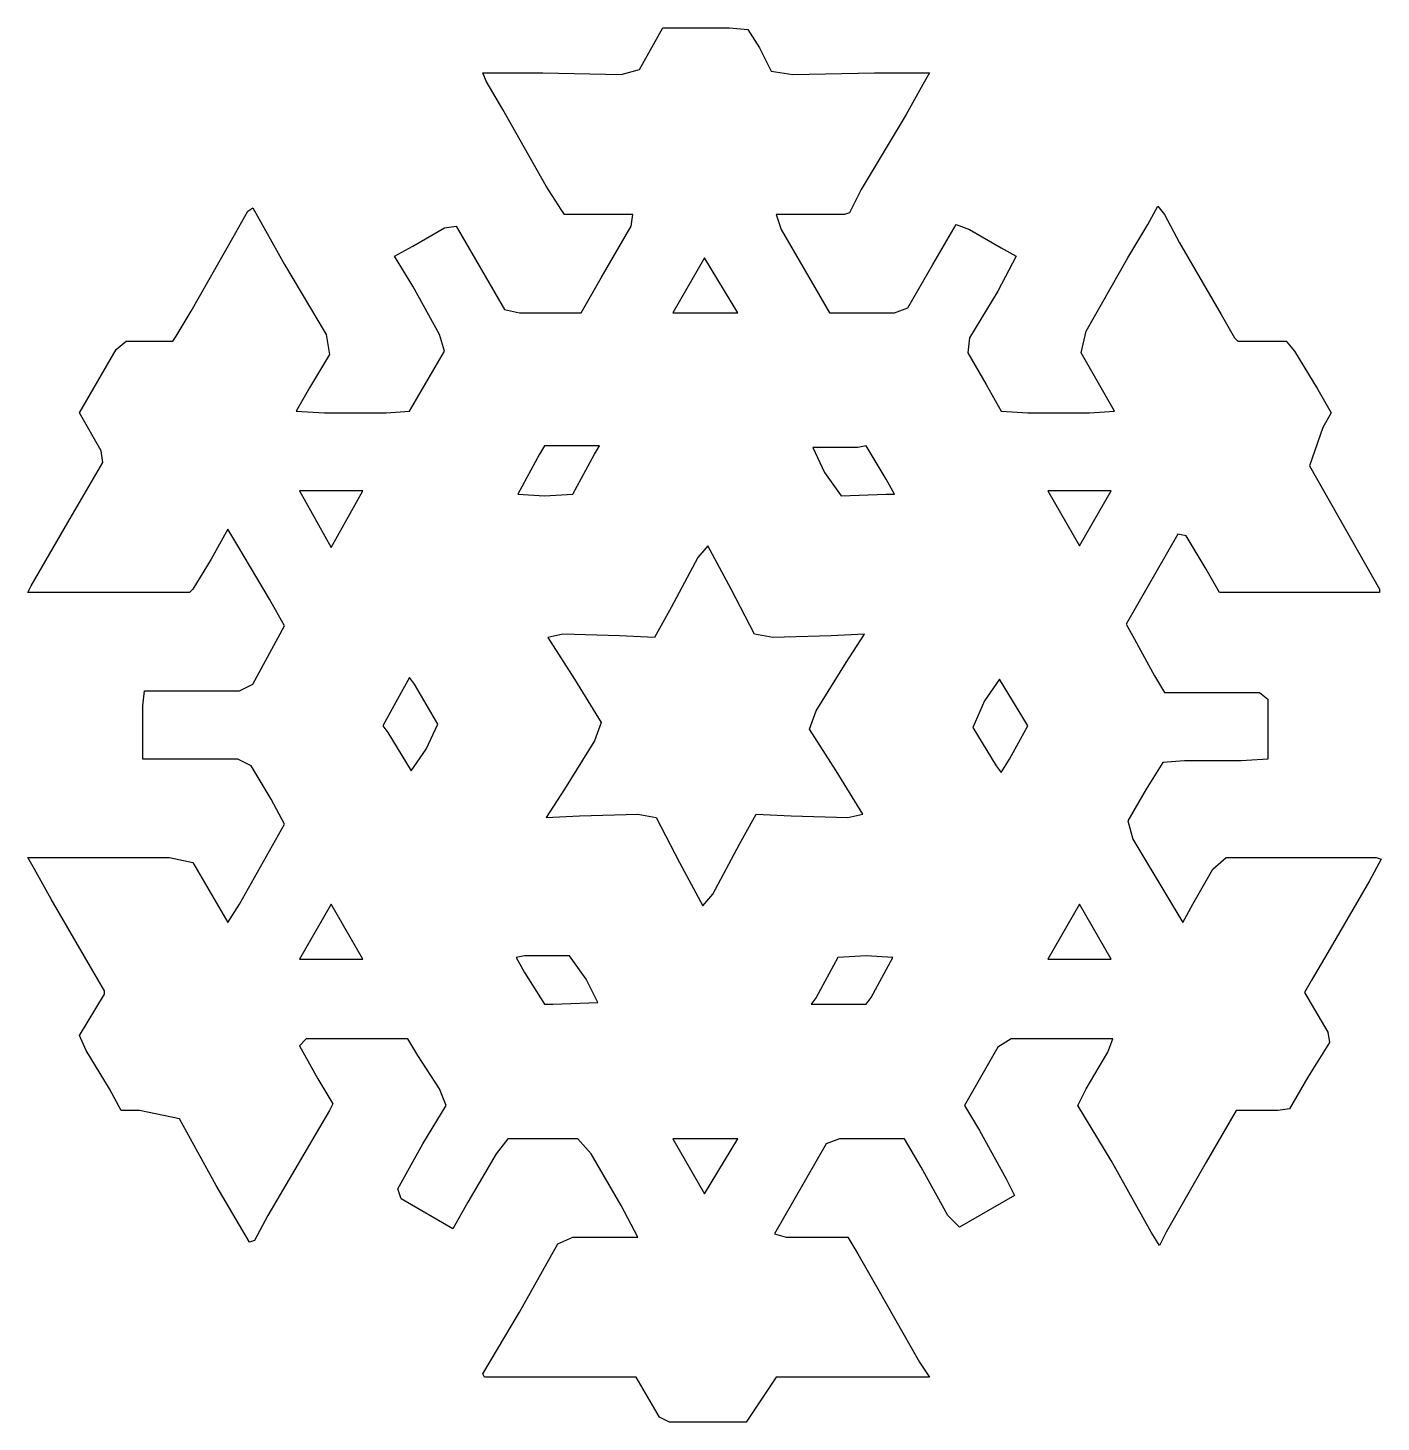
# Model space of a CAD drawing. Header units: centimetres. Extents: x -162 to 48, y -78 to 11.
# Drawn here: x -54.21 to -42.15, y -3.56 to 8.87 of the extents above; entities that cross this region are included whole.
import ezdxf

# ---------------------------------------------------------------- set-up
doc = ezdxf.new("R2010")
doc.units = ezdxf.units.CM
doc.header["$MEASUREMENT"] = 0
doc.layers.add('layer 1', color=7, linetype='Continuous')

msp = doc.modelspace()

# ---------------------------------------------------------------- linework, layer by layer
at = {"layer": 'layer 1', "color": 140}
for points, knots in [([(-42.86389, 1.47306), (-42.86389, 1.47306), (-43.53235, 1.47306), (-43.53235, 1.47306), (-43.53235, 1.47306), (-43.53235, 1.47306), (-43.65124, 1.36923), (-43.65124, 1.36923), (-43.65124, 1.36923), (-43.65124, 1.36923), (-43.82936, 1.05745), (-43.82936, 1.05745), (-43.82936, 1.05745), (-43.82936, 1.05745), (-43.91857, 0.89411), (-43.91857, 0.89411), (-43.91857, 0.89411), (-43.91857, 0.89411), (-44.09683, 1.19097), (-44.09683, 1.19097), (-44.09683, 1.19097), (-44.09683, 1.19097), (-44.36416, 1.63641), (-44.36416, 1.63641), (-44.36416, 1.63641), (-44.36416, 1.63641), (-44.40876, 1.79976), (-44.40876, 1.79976), (-44.40876, 1.79976), (-44.40876, 1.79976), (-44.24526, 2.08185), (-44.24526, 2.08185), (-44.24526, 2.08185), (-44.24526, 2.08185), (-44.09683, 2.31934), (-44.09683, 2.31934), (-44.09683, 2.31934), (-44.09683, 2.31934), (-43.90365, 2.33426), (-43.90365, 2.33426), (-43.90365, 2.33426), (-43.90365, 2.33426), (-43.39869, 2.33426), (-43.39869, 2.33426), (-43.39869, 2.33426), (-43.39869, 2.33426), (-43.16105, 2.34903), (-43.16105, 2.34903), (-43.16105, 2.34903), (-43.16105, 2.34903), (-43.16105, 2.88353), (-43.16105, 2.88353), (-43.16105, 2.88353), (-43.16105, 2.88353), (-43.23534, 2.9429), (-43.23534, 2.9429), (-43.23534, 2.9429), (-43.23534, 2.9429), (-43.71061, 2.9429), (-43.71061, 2.9429), (-43.71061, 2.9429), (-43.71061, 2.9429), (-44.08191, 2.9429), (-44.08191, 2.9429), (-44.08191, 2.9429), (-44.08191, 2.9429), (-44.17112, 3.09133), (-44.17112, 3.09133), (-44.17112, 3.09133), (-44.17112, 3.09133), (-44.34924, 3.41788), (-44.34924, 3.41788), (-44.34924, 3.41788), (-44.34924, 3.41788), (-44.42353, 3.55155), (-44.42353, 3.55155), (-44.42353, 3.55155), (-44.42353, 3.55155), (-43.96302, 4.35322), (-43.96302, 4.35322), (-43.96302, 4.35322), (-43.96302, 4.35322), (-43.88888, 4.33845), (-43.88888, 4.33845), (-43.88888, 4.33845), (-43.88888, 4.33845), (-43.71061, 4.04144), (-43.71061, 4.04144), (-43.71061, 4.04144), (-43.71061, 4.04144), (-43.59172, 3.83364), (-43.59172, 3.83364), (-43.59172, 3.83364), (-43.59172, 3.83364), (-43.48775, 3.83364), (-43.48775, 3.83364), (-43.48775, 3.83364), (-43.48775, 3.83364), (-43.17597, 3.83364), (-43.17597, 3.83364), (-43.17597, 3.83364), (-43.17597, 3.83364), (-42.40353, 3.83364), (-42.40353, 3.83364), (-42.40353, 3.83364), (-42.40353, 3.83364), (-42.16589, 3.83364), (-42.16589, 3.83364), (-42.16589, 3.83364), (-42.16589, 3.83364), (-42.16589, 3.86333), (-42.16589, 3.86333), (-42.16589, 3.86333), (-42.16589, 3.86333), (-42.78975, 4.96187), (-42.78975, 4.96187), (-42.78975, 4.96187), (-42.78975, 4.96187), (-42.67086, 5.30348), (-42.67086, 5.30348), (-42.67086, 5.30348), (-42.67086, 5.30348), (-42.59657, 5.43699), (-42.59657, 5.43699), (-42.59657, 5.43699), (-42.59657, 5.43699), (-42.71546, 5.64495), (-42.71546, 5.64495), (-42.71546, 5.64495), (-42.71546, 5.64495), (-42.92341, 5.98641), (-42.92341, 5.98641), (-42.92341, 5.98641), (-42.92341, 5.98641), (-42.9977, 6.07547), (-42.9977, 6.07547), (-42.9977, 6.07547), (-42.9977, 6.07547), (-43.42837, 6.07547), (-43.42837, 6.07547), (-43.42837, 6.07547), (-43.42837, 6.07547), (-43.45806, 6.10516), (-43.45806, 6.10516), (-43.45806, 6.10516), (-43.45806, 6.10516), (-43.57695, 6.31296), (-43.57695, 6.31296), (-43.57695, 6.31296), (-43.57695, 6.31296), (-43.94825, 6.95129), (-43.94825, 6.95129), (-43.94825, 6.95129), (-43.94825, 6.95129), (-44.08191, 7.2037), (-44.08191, 7.2037), (-44.08191, 7.2037), (-44.08191, 7.2037), (-44.14143, 7.27799), (-44.14143, 7.27799), (-44.14143, 7.27799), (-44.14143, 7.27799), (-44.23049, 7.11464), (-44.23049, 7.11464), (-44.23049, 7.11464), (-44.23049, 7.11464), (-44.40876, 6.81778), (-44.40876, 6.81778), (-44.40876, 6.81778), (-44.40876, 6.81778), (-44.78006, 6.16453), (-44.78006, 6.16453), (-44.78006, 6.16453), (-44.78006, 6.16453), (-44.82451, 5.97149), (-44.82451, 5.97149), (-44.82451, 5.97149), (-44.82451, 5.97149), (-44.5275, 5.45191), (-44.5275, 5.45191), (-44.5275, 5.45191), (-44.5275, 5.45191), (-44.75037, 5.43699), (-44.75037, 5.43699), (-44.75037, 5.43699), (-44.75037, 5.43699), (-45.29994, 5.43699), (-45.29994, 5.43699), (-45.29994, 5.43699), (-45.29994, 5.43699), (-45.53758, 5.45191), (-45.53758, 5.45191), (-45.53758, 5.45191), (-45.53758, 5.45191), (-45.67124, 5.6894), (-45.67124, 5.6894), (-45.67124, 5.6894), (-45.67124, 5.6894), (-45.83459, 5.97149), (-45.83459, 5.97149), (-45.83459, 5.97149), (-45.83459, 5.97149), (-45.81967, 6.10516), (-45.81967, 6.10516), (-45.81967, 6.10516), (-45.81967, 6.10516), (-45.56726, 6.52076), (-45.56726, 6.52076), (-45.56726, 6.52076), (-45.56726, 6.52076), (-45.40391, 6.83254), (-45.40391, 6.83254), (-45.40391, 6.83254), (-45.40391, 6.83254), (-45.53758, 6.90683), (-45.53758, 6.90683), (-45.53758, 6.90683), (-45.53758, 6.90683), (-45.81967, 7.07018), (-45.81967, 7.07018), (-45.81967, 7.07018), (-45.81967, 7.07018), (-45.93856, 7.11464), (-45.93856, 7.11464), (-45.93856, 7.11464), (-45.93856, 7.11464), (-46.14651, 6.7584), (-46.14651, 6.7584), (-46.14651, 6.7584), (-46.14651, 6.7584), (-46.36938, 6.37233), (-46.36938, 6.37233), (-46.36938, 6.37233), (-46.36938, 6.37233), (-46.48813, 6.32773), (-46.48813, 6.32773), (-46.48813, 6.32773), (-46.48813, 6.32773), (-47.06738, 6.32773), (-47.06738, 6.32773), (-47.06738, 6.32773), (-47.06738, 6.32773), (-47.23088, 6.60982), (-47.23088, 6.60982), (-47.23088, 6.60982), (-47.23088, 6.60982), (-47.4982, 7.07018), (-47.4982, 7.07018), (-47.4982, 7.07018), (-47.4982, 7.07018), (-47.54266, 7.2037), (-47.54266, 7.2037), (-47.54266, 7.2037), (-47.54266, 7.2037), (-47.23088, 7.2037), (-47.23088, 7.2037), (-47.23088, 7.2037), (-47.23088, 7.2037), (-46.93372, 7.2037), (-46.93372, 7.2037), (-46.93372, 7.2037), (-46.93372, 7.2037), (-46.88926, 7.21861), (-46.88926, 7.21861), (-46.88926, 7.21861), (-46.88926, 7.21861), (-46.78514, 7.42642), (-46.78514, 7.42642), (-46.78514, 7.42642), (-46.78514, 7.42642), (-46.38415, 8.09458), (-46.38415, 8.09458), (-46.38415, 8.09458), (-46.38415, 8.09458), (-46.23572, 8.36176), (-46.23572, 8.36176), (-46.23572, 8.36176), (-46.23572, 8.36176), (-46.1762, 8.46559), (-46.1762, 8.46559), (-46.1762, 8.46559), (-46.1762, 8.46559), (-46.33955, 8.46559), (-46.33955, 8.46559), (-46.33955, 8.46559), (-46.33955, 8.46559), (-46.66639, 8.46559), (-46.66639, 8.46559), (-46.66639, 8.46559), (-46.66639, 8.46559), (-47.39422, 8.45082), (-47.39422, 8.45082), (-47.39422, 8.45082), (-47.39422, 8.45082), (-47.58726, 8.4805), (-47.58726, 8.4805), (-47.58726, 8.4805), (-47.58726, 8.4805), (-47.69123, 8.68831), (-47.69123, 8.68831), (-47.69123, 8.68831), (-47.69123, 8.68831), (-47.79521, 8.85165), (-47.79521, 8.85165), (-47.79521, 8.85165), (-47.79521, 8.85165), (-47.95856, 8.86657), (-47.95856, 8.86657), (-47.95856, 8.86657), (-47.95856, 8.86657), (-48.35969, 8.86657), (-48.35969, 8.86657), (-48.35969, 8.86657), (-48.35969, 8.86657), (-48.55273, 8.86657), (-48.55273, 8.86657), (-48.55273, 8.86657), (-48.55273, 8.86657), (-48.76068, 8.49527), (-48.76068, 8.49527), (-48.76068, 8.49527), (-48.76068, 8.49527), (-48.92403, 8.45082), (-48.92403, 8.45082), (-48.92403, 8.45082), (-48.92403, 8.45082), (-49.62217, 8.46559), (-49.62217, 8.46559), (-49.62217, 8.46559), (-49.62217, 8.46559), (-50.15682, 8.46559), (-50.15682, 8.46559), (-50.15682, 8.46559), (-50.15682, 8.46559), (-50.12713, 8.39144), (-50.12713, 8.39144), (-50.12713, 8.39144), (-50.12713, 8.39144), (-49.9787, 8.13904), (-49.9787, 8.13904), (-49.9787, 8.13904), (-49.9787, 8.13904), (-49.59249, 7.4561), (-49.59249, 7.4561), (-49.59249, 7.4561), (-49.59249, 7.4561), (-49.45882, 7.2483), (-49.45882, 7.2483), (-49.45882, 7.2483), (-49.45882, 7.2483), (-49.42899, 7.2037), (-49.42899, 7.2037), (-49.42899, 7.2037), (-49.42899, 7.2037), (-48.82005, 7.2037), (-48.82005, 7.2037), (-48.82005, 7.2037), (-48.82005, 7.2037), (-48.83497, 7.09987), (-48.83497, 7.09987), (-48.83497, 7.09987), (-48.83497, 7.09987), (-49.10229, 6.63966), (-49.10229, 6.63966), (-49.10229, 6.63966), (-49.10229, 6.63966), (-49.28056, 6.32773), (-49.28056, 6.32773), (-49.28056, 6.32773), (-49.28056, 6.32773), (-49.47359, 6.32773), (-49.47359, 6.32773), (-49.47359, 6.32773), (-49.47359, 6.32773), (-49.83012, 6.32773), (-49.83012, 6.32773), (-49.83012, 6.32773), (-49.83012, 6.32773), (-49.96379, 6.35742), (-49.96379, 6.35742), (-49.96379, 6.35742), (-49.96379, 6.35742), (-50.39446, 7.09987), (-50.39446, 7.09987), (-50.39446, 7.09987), (-50.39446, 7.09987), (-50.49843, 7.08495), (-50.49843, 7.08495), (-50.49843, 7.08495), (-50.49843, 7.08495), (-50.78068, 6.9216), (-50.78068, 6.9216), (-50.78068, 6.9216), (-50.78068, 6.9216), (-50.94417, 6.83254), (-50.94417, 6.83254), (-50.94417, 6.83254), (-50.94417, 6.83254), (-50.78068, 6.56537), (-50.78068, 6.56537), (-50.78068, 6.56537), (-50.78068, 6.56537), (-50.54304, 6.13484), (-50.54304, 6.13484), (-50.54304, 6.13484), (-50.54304, 6.13484), (-50.49843, 5.98641), (-50.49843, 5.98641), (-50.49843, 5.98641), (-50.49843, 5.98641), (-50.81036, 5.45191), (-50.81036, 5.45191), (-50.81036, 5.45191), (-50.81036, 5.45191), (-51.01831, 5.43699), (-51.01831, 5.43699), (-51.01831, 5.43699), (-51.01831, 5.43699), (-51.56788, 5.43699), (-51.56788, 5.43699), (-51.56788, 5.43699), (-51.56788, 5.43699), (-51.82043, 5.45191), (-51.82043, 5.45191), (-51.82043, 5.45191), (-51.82043, 5.45191), (-51.70154, 5.65971), (-51.70154, 5.65971), (-51.70154, 5.65971), (-51.70154, 5.65971), (-51.52328, 5.95673), (-51.52328, 5.95673), (-51.52328, 5.95673), (-51.52328, 5.95673), (-51.55311, 6.13484), (-51.55311, 6.13484), (-51.55311, 6.13484), (-51.55311, 6.13484), (-51.92441, 6.7584), (-51.92441, 6.7584), (-51.92441, 6.7584), (-51.92441, 6.7584), (-52.20665, 7.26307), (-52.20665, 7.26307), (-52.20665, 7.26307), (-52.20665, 7.26307), (-52.25111, 7.23338), (-52.25111, 7.23338), (-52.25111, 7.23338), (-52.25111, 7.23338), (-52.38477, 6.99589), (-52.38477, 6.99589), (-52.38477, 6.99589), (-52.38477, 6.99589), (-52.75607, 6.34265), (-52.75607, 6.34265), (-52.75607, 6.34265), (-52.75607, 6.34265), (-52.88988, 6.11993), (-52.88988, 6.11993), (-52.88988, 6.11993), (-52.88988, 6.11993), (-52.91957, 6.07547), (-52.91957, 6.07547), (-52.91957, 6.07547), (-52.91957, 6.07547), (-53.1126, 6.07547), (-53.1126, 6.07547), (-53.1126, 6.07547), (-53.1126, 6.07547), (-53.33547, 6.07547), (-53.33547, 6.07547), (-53.33547, 6.07547), (-53.33547, 6.07547), (-53.42453, 6.00118), (-53.42453, 6.00118), (-53.42453, 6.00118), (-53.42453, 6.00118), (-53.75137, 5.43699), (-53.75137, 5.43699), (-53.75137, 5.43699), (-53.75137, 5.43699), (-53.55819, 5.09553), (-53.55819, 5.09553), (-53.55819, 5.09553), (-53.55819, 5.09553), (-53.54342, 4.9917), (-53.54342, 4.9917), (-53.54342, 4.9917), (-53.54342, 4.9917), (-53.85535, 4.4572), (-53.85535, 4.4572), (-53.85535, 4.4572), (-53.85535, 4.4572), (-54.18204, 3.89301), (-54.18204, 3.89301), (-54.18204, 3.89301), (-54.18204, 3.89301), (-54.21173, 3.83364), (-54.21173, 3.83364), (-54.21173, 3.83364), (-54.21173, 3.83364), (-54.07807, 3.83364), (-54.07807, 3.83364), (-54.07807, 3.83364), (-54.07807, 3.83364), (-53.75137, 3.83364), (-53.75137, 3.83364), (-53.75137, 3.83364), (-53.75137, 3.83364), (-52.97894, 3.83364), (-52.97894, 3.83364), (-52.97894, 3.83364), (-52.97894, 3.83364), (-52.77099, 3.83364), (-52.77099, 3.83364), (-52.77099, 3.83364), (-52.77099, 3.83364), (-52.7413, 3.86333), (-52.7413, 3.86333), (-52.7413, 3.86333), (-52.7413, 3.86333), (-52.57795, 4.1305), (-52.57795, 4.1305), (-52.57795, 4.1305), (-52.57795, 4.1305), (-52.42937, 4.39783), (-52.42937, 4.39783), (-52.42937, 4.39783), (-52.42937, 4.39783), (-52.34031, 4.24939), (-52.34031, 4.24939), (-52.34031, 4.24939), (-52.34031, 4.24939), (-52.05807, 3.77427), (-52.05807, 3.77427), (-52.05807, 3.77427), (-52.05807, 3.77427), (-51.92441, 3.53678), (-51.92441, 3.53678), (-51.92441, 3.53678), (-51.92441, 3.53678), (-52.20665, 3.01704), (-52.20665, 3.01704), (-52.20665, 3.01704), (-52.20665, 3.01704), (-52.3254, 2.95767), (-52.3254, 2.95767), (-52.3254, 2.95767), (-52.3254, 2.95767), (-52.7859, 2.95767), (-52.7859, 2.95767), (-52.7859, 2.95767), (-52.7859, 2.95767), (-53.17212, 2.95767), (-53.17212, 2.95767), (-53.17212, 2.95767), (-53.17212, 2.95767), (-53.18689, 2.82401), (-53.18689, 2.82401), (-53.18689, 2.82401), (-53.18689, 2.82401), (-53.18689, 2.49746), (-53.18689, 2.49746), (-53.18689, 2.49746), (-53.18689, 2.49746), (-53.18689, 2.34903), (-53.18689, 2.34903), (-53.18689, 2.34903), (-53.18689, 2.34903), (-52.34031, 2.34903), (-52.34031, 2.34903), (-52.34031, 2.34903), (-52.34031, 2.34903), (-52.22142, 2.28966), (-52.22142, 2.28966), (-52.22142, 2.28966), (-52.22142, 2.28966), (-52.04316, 1.99279), (-52.04316, 1.99279), (-52.04316, 1.99279), (-52.04316, 1.99279), (-51.92441, 1.77007), (-51.92441, 1.77007), (-51.92441, 1.77007), (-51.92441, 1.77007), (-52.05807, 1.53243), (-52.05807, 1.53243), (-52.05807, 1.53243), (-52.05807, 1.53243), (-52.3254, 1.05745), (-52.3254, 1.05745), (-52.3254, 1.05745), (-52.3254, 1.05745), (-52.42937, 0.89411), (-52.42937, 0.89411), (-52.42937, 0.89411), (-52.42937, 0.89411), (-52.7413, 1.42861), (-52.7413, 1.42861), (-52.7413, 1.42861), (-52.7413, 1.42861), (-52.94925, 1.47306), (-52.94925, 1.47306), (-52.94925, 1.47306), (-52.94925, 1.47306), (-53.72154, 1.47306), (-53.72154, 1.47306), (-53.72154, 1.47306), (-53.72154, 1.47306), (-54.0633, 1.47306), (-54.0633, 1.47306), (-54.0633, 1.47306), (-54.0633, 1.47306), (-54.21173, 1.47306), (-54.21173, 1.47306), (-54.21173, 1.47306), (-54.21173, 1.47306), (-54.15236, 1.36923), (-54.15236, 1.36923), (-54.15236, 1.36923), (-54.15236, 1.36923), (-54.00378, 1.10191), (-54.00378, 1.10191), (-54.00378, 1.10191), (-54.00378, 1.10191), (-53.63248, 0.46358), (-53.63248, 0.46358), (-53.63248, 0.46358), (-53.63248, 0.46358), (-53.5285, 0.28546), (-53.5285, 0.28546), (-53.5285, 0.28546), (-53.5285, 0.28546), (-53.5285, 0.25578), (-53.5285, 0.25578), (-53.5285, 0.25578), (-53.5285, 0.25578), (-53.75137, -0.11538), (-53.75137, -0.11538), (-53.75137, -0.11538), (-53.75137, -0.11538), (-53.69185, -0.24904), (-53.69185, -0.24904), (-53.69185, -0.24904), (-53.69185, -0.24904), (-53.4839, -0.5905), (-53.4839, -0.5905), (-53.4839, -0.5905), (-53.4839, -0.5905), (-53.37992, -0.78354), (-53.37992, -0.78354), (-53.37992, -0.78354), (-53.37992, -0.78354), (-53.21658, -0.78354), (-53.21658, -0.78354), (-53.21658, -0.78354), (-53.21658, -0.78354), (-52.86019, -0.85783), (-52.86019, -0.85783), (-52.86019, -0.85783), (-52.86019, -0.85783), (-52.53335, -1.45155), (-52.53335, -1.45155), (-52.53335, -1.45155), (-52.53335, -1.45155), (-52.23634, -1.95637), (-52.23634, -1.95637), (-52.23634, -1.95637), (-52.23634, -1.95637), (-52.19173, -1.9416), (-52.19173, -1.9416), (-52.19173, -1.9416), (-52.19173, -1.9416), (-52.07299, -1.71888), (-52.07299, -1.71888), (-52.07299, -1.71888), (-52.07299, -1.71888), (-51.67186, -1.03595), (-51.67186, -1.03595), (-51.67186, -1.03595), (-51.67186, -1.03595), (-51.52328, -0.78354), (-51.52328, -0.78354), (-51.52328, -0.78354), (-51.52328, -0.78354), (-51.49359, -0.72417), (-51.49359, -0.72417), (-51.49359, -0.72417), (-51.49359, -0.72417), (-51.62725, -0.50144), (-51.62725, -0.50144), (-51.62725, -0.50144), (-51.62725, -0.50144), (-51.79075, -0.20458), (-51.79075, -0.20458), (-51.79075, -0.20458), (-51.79075, -0.20458), (-51.73123, -0.14506), (-51.73123, -0.14506), (-51.73123, -0.14506), (-51.73123, -0.14506), (-51.22627, -0.14506), (-51.22627, -0.14506), (-51.22627, -0.14506), (-51.22627, -0.14506), (-50.82528, -0.14506), (-50.82528, -0.14506), (-50.82528, -0.14506), (-50.82528, -0.14506), (-50.73607, -0.29364), (-50.73607, -0.29364), (-50.73607, -0.29364), (-50.73607, -0.29364), (-50.54304, -0.5905), (-50.54304, -0.5905), (-50.54304, -0.5905), (-50.54304, -0.5905), (-50.48367, -0.73894), (-50.48367, -0.73894), (-50.48367, -0.73894), (-50.48367, -0.73894), (-50.69162, -1.0804), (-50.69162, -1.0804), (-50.69162, -1.0804), (-50.69162, -1.0804), (-50.91434, -1.48124), (-50.91434, -1.48124), (-50.91434, -1.48124), (-50.91434, -1.48124), (-50.88465, -1.5703), (-50.88465, -1.5703), (-50.88465, -1.5703), (-50.88465, -1.5703), (-50.42415, -1.83762), (-50.42415, -1.83762), (-50.42415, -1.83762), (-50.42415, -1.83762), (-50.29048, -1.60013), (-50.29048, -1.60013), (-50.29048, -1.60013), (-50.29048, -1.60013), (-50.03808, -1.16946), (-50.03808, -1.16946), (-50.03808, -1.16946), (-50.03808, -1.16946), (-49.9341, -1.03595), (-49.9341, -1.03595), (-49.9341, -1.03595), (-49.9341, -1.03595), (-49.62217, -1.03595), (-49.62217, -1.03595), (-49.62217, -1.03595), (-49.62217, -1.03595), (-49.31024, -1.03595), (-49.31024, -1.03595), (-49.31024, -1.03595), (-49.31024, -1.03595), (-49.19135, -1.16946), (-49.19135, -1.16946), (-49.19135, -1.16946), (-49.19135, -1.16946), (-48.92403, -1.62982), (-48.92403, -1.62982), (-48.92403, -1.62982), (-48.92403, -1.62982), (-48.77545, -1.91191), (-48.77545, -1.91191), (-48.77545, -1.91191), (-48.77545, -1.91191), (-49.35485, -1.91191), (-49.35485, -1.91191), (-49.35485, -1.91191), (-49.35485, -1.91191), (-49.48851, -1.97129), (-49.48851, -1.97129), (-49.48851, -1.97129), (-49.48851, -1.97129), (-49.83012, -2.57993), (-49.83012, -2.57993), (-49.83012, -2.57993), (-49.83012, -2.57993), (-50.15682, -3.1292), (-50.15682, -3.1292), (-50.15682, -3.1292), (-50.15682, -3.1292), (-50.14205, -3.15888), (-50.14205, -3.15888), (-50.14205, -3.15888), (-50.14205, -3.15888), (-49.90427, -3.15888), (-49.90427, -3.15888), (-49.90427, -3.15888), (-49.90427, -3.15888), (-49.16167, -3.15888), (-49.16167, -3.15888), (-49.16167, -3.15888), (-49.16167, -3.15888), (-48.86466, -3.15888), (-48.86466, -3.15888), (-48.86466, -3.15888), (-48.86466, -3.15888), (-48.79037, -3.15888), (-48.79037, -3.15888), (-48.79037, -3.15888), (-48.79037, -3.15888), (-48.58241, -3.51527), (-48.58241, -3.51527), (-48.58241, -3.51527), (-48.58241, -3.51527), (-48.49336, -3.55972), (-48.49336, -3.55972), (-48.49336, -3.55972), (-48.49336, -3.55972), (-48.10714, -3.55972), (-48.10714, -3.55972), (-48.10714, -3.55972), (-48.10714, -3.55972), (-47.80998, -3.55972), (-47.80998, -3.55972), (-47.80998, -3.55972), (-47.80998, -3.55972), (-47.75061, -3.47066), (-47.75061, -3.47066), (-47.75061, -3.47066), (-47.75061, -3.47066), (-47.54266, -3.15888), (-47.54266, -3.15888), (-47.54266, -3.15888), (-47.54266, -3.15888), (-46.97832, -3.15888), (-46.97832, -3.15888), (-46.97832, -3.15888), (-46.97832, -3.15888), (-46.29509, -3.15888), (-46.29509, -3.15888), (-46.29509, -3.15888), (-46.29509, -3.15888), (-46.1762, -3.15888), (-46.1762, -3.15888), (-46.1762, -3.15888), (-46.1762, -3.15888), (-46.26541, -3.02537), (-46.26541, -3.02537), (-46.26541, -3.02537), (-46.26541, -3.02537), (-46.63671, -2.37212), (-46.63671, -2.37212), (-46.63671, -2.37212), (-46.63671, -2.37212), (-46.81482, -2.06034), (-46.81482, -2.06034), (-46.81482, -2.06034), (-46.81482, -2.06034), (-46.90403, -1.91191), (-46.90403, -1.91191), (-46.90403, -1.91191), (-46.90403, -1.91191), (-47.09707, -1.91191), (-47.09707, -1.91191), (-47.09707, -1.91191), (-47.09707, -1.91191), (-47.4536, -1.91191), (-47.4536, -1.91191), (-47.4536, -1.91191), (-47.4536, -1.91191), (-47.55757, -1.88223), (-47.55757, -1.88223), (-47.55757, -1.88223), (-47.55757, -1.88223), (-47.09707, -1.0804), (-47.09707, -1.0804), (-47.09707, -1.0804), (-47.09707, -1.0804), (-46.97832, -1.03595), (-46.97832, -1.03595), (-46.97832, -1.03595), (-46.97832, -1.03595), (-46.62179, -1.03595), (-46.62179, -1.03595), (-46.62179, -1.03595), (-46.62179, -1.03595), (-46.39907, -1.03595), (-46.39907, -1.03595), (-46.39907, -1.03595), (-46.39907, -1.03595), (-46.25049, -1.28835), (-46.25049, -1.28835), (-46.25049, -1.28835), (-46.25049, -1.28835), (-46.01285, -1.71888), (-46.01285, -1.71888), (-46.01285, -1.71888), (-46.01285, -1.71888), (-45.90888, -1.82271), (-45.90888, -1.82271), (-45.90888, -1.82271), (-45.90888, -1.82271), (-45.41868, -1.54061), (-45.41868, -1.54061), (-45.41868, -1.54061), (-45.41868, -1.54061), (-45.49297, -1.39218), (-45.49297, -1.39218), (-45.49297, -1.39218), (-45.49297, -1.39218), (-45.73061, -0.96166), (-45.73061, -0.96166), (-45.73061, -0.96166), (-45.73061, -0.96166), (-45.86427, -0.73894), (-45.86427, -0.73894), (-45.86427, -0.73894), (-45.86427, -0.73894), (-45.74553, -0.53113), (-45.74553, -0.53113), (-45.74553, -0.53113), (-45.74553, -0.53113), (-45.56726, -0.21935), (-45.56726, -0.21935), (-45.56726, -0.21935), (-45.56726, -0.21935), (-45.44837, -0.14506), (-45.44837, -0.14506), (-45.44837, -0.14506), (-45.44837, -0.14506), (-44.54242, -0.14506), (-44.54242, -0.14506), (-44.54242, -0.14506), (-44.54242, -0.14506), (-44.58688, -0.26395), (-44.58688, -0.26395), (-44.58688, -0.26395), (-44.58688, -0.26395), (-44.78006, -0.5905), (-44.78006, -0.5905), (-44.78006, -0.5905), (-44.78006, -0.5905), (-44.85435, -0.73894), (-44.85435, -0.73894), (-44.85435, -0.73894), (-44.85435, -0.73894), (-44.55719, -1.22898), (-44.55719, -1.22898), (-44.55719, -1.22898), (-44.55719, -1.22898), (-44.20081, -1.86731), (-44.20081, -1.86731), (-44.20081, -1.86731), (-44.20081, -1.86731), (-44.12652, -1.98605), (-44.12652, -1.98605), (-44.12652, -1.98605), (-44.12652, -1.98605), (-44.06714, -1.86731), (-44.06714, -1.86731), (-44.06714, -1.86731), (-44.06714, -1.86731), (-43.71061, -1.24375), (-43.71061, -1.24375), (-43.71061, -1.24375), (-43.71061, -1.24375), (-43.44329, -0.78354), (-43.44329, -0.78354), (-43.44329, -0.78354), (-43.44329, -0.78354), (-43.07199, -0.78354), (-43.07199, -0.78354), (-43.07199, -0.78354), (-43.07199, -0.78354), (-42.96801, -0.76862), (-42.96801, -0.76862), (-42.96801, -0.76862), (-42.96801, -0.76862), (-42.80452, -0.48653), (-42.80452, -0.48653), (-42.80452, -0.48653), (-42.80452, -0.48653), (-42.61148, -0.1749), (-42.61148, -0.1749), (-42.61148, -0.1749), (-42.61148, -0.1749), (-42.62625, -0.08569), (-42.62625, -0.08569), (-42.62625, -0.08569), (-42.62625, -0.08569), (-42.8342, 0.27055), (-42.8342, 0.27055), (-42.8342, 0.27055), (-42.8342, 0.27055), (-42.77483, 0.37452), (-42.77483, 0.37452), (-42.77483, 0.37452), (-42.77483, 0.37452), (-42.62625, 0.62693), (-42.62625, 0.62693), (-42.62625, 0.62693), (-42.62625, 0.62693), (-42.25495, 1.26526), (-42.25495, 1.26526), (-42.25495, 1.26526), (-42.25495, 1.26526), (-42.15098, 1.45829), (-42.15098, 1.45829), (-42.15098, 1.45829), (-42.15098, 1.45829), (-42.19558, 1.47306), (-42.19558, 1.47306), (-42.19558, 1.47306), (-42.19558, 1.47306), (-42.86389, 1.47306), (-42.86389, 1.47306)], [0, 0, 0, 0, 0.00393701, 0.00393701, 0.00393701, 0.00393701, 0.00787402, 0.00787402, 0.00787402, 0.00787402, 0.01181102, 0.01181102, 0.01181102, 0.01181102, 0.01574803, 0.01574803, 0.01574803, 0.01574803, 0.01968504, 0.01968504, 0.01968504, 0.01968504, 0.02362205, 0.02362205, 0.02362205, 0.02362205, 0.02755906, 0.02755906, 0.02755906, 0.02755906, 0.03149606, 0.03149606, 0.03149606, 0.03149606, 0.03543307, 0.03543307, 0.03543307, 0.03543307, 0.03937008, 0.03937008, 0.03937008, 0.03937008, 0.04330709, 0.04330709, 0.04330709, 0.04330709, 0.04724409, 0.04724409, 0.04724409, 0.04724409, 0.0511811, 0.0511811, 0.0511811, 0.0511811, 0.05511811, 0.05511811, 0.05511811, 0.05511811, 0.05905512, 0.05905512, 0.05905512, 0.05905512, 0.06299213, 0.06299213, 0.06299213, 0.06299213, 0.06692913, 0.06692913, 0.06692913, 0.06692913, 0.07086614, 0.07086614, 0.07086614, 0.07086614, 0.07480315, 0.07480315, 0.07480315, 0.07480315, 0.07874016, 0.07874016, 0.07874016, 0.07874016, 0.08267717, 0.08267717, 0.08267717, 0.08267717, 0.08661417, 0.08661417, 0.08661417, 0.08661417, 0.09055118, 0.09055118, 0.09055118, 0.09055118, 0.09448819, 0.09448819, 0.09448819, 0.09448819, 0.0984252, 0.0984252, 0.0984252, 0.0984252, 0.1023622, 0.1023622, 0.1023622, 0.1023622, 0.10629921, 0.10629921, 0.10629921, 0.10629921, 0.11023622, 0.11023622, 0.11023622, 0.11023622, 0.11417323, 0.11417323, 0.11417323, 0.11417323, 0.11811024, 0.11811024, 0.11811024, 0.11811024, 0.12204724, 0.12204724, 0.12204724, 0.12204724, 0.12598425, 0.12598425, 0.12598425, 0.12598425, 0.12992126, 0.12992126, 0.12992126, 0.12992126, 0.13385827, 0.13385827, 0.13385827, 0.13385827, 0.13779528, 0.13779528, 0.13779528, 0.13779528, 0.14173228, 0.14173228, 0.14173228, 0.14173228, 0.14566929, 0.14566929, 0.14566929, 0.14566929, 0.1496063, 0.1496063, 0.1496063, 0.1496063, 0.15354331, 0.15354331, 0.15354331, 0.15354331, 0.15748031, 0.15748031, 0.15748031, 0.15748031, 0.16141732, 0.16141732, 0.16141732, 0.16141732, 0.16535433, 0.16535433, 0.16535433, 0.16535433, 0.16929134, 0.16929134, 0.16929134, 0.16929134, 0.17322835, 0.17322835, 0.17322835, 0.17322835, 0.17716535, 0.17716535, 0.17716535, 0.17716535, 0.18110236, 0.18110236, 0.18110236, 0.18110236, 0.18503937, 0.18503937, 0.18503937, 0.18503937, 0.18897638, 0.18897638, 0.18897638, 0.18897638, 0.19291339, 0.19291339, 0.19291339, 0.19291339, 0.19685039, 0.19685039, 0.19685039, 0.19685039, 0.2007874, 0.2007874, 0.2007874, 0.2007874, 0.20472441, 0.20472441, 0.20472441, 0.20472441, 0.20866142, 0.20866142, 0.20866142, 0.20866142, 0.21259843, 0.21259843, 0.21259843, 0.21259843, 0.21653543, 0.21653543, 0.21653543, 0.21653543, 0.22047244, 0.22047244, 0.22047244, 0.22047244, 0.22440945, 0.22440945, 0.22440945, 0.22440945, 0.22834646, 0.22834646, 0.22834646, 0.22834646, 0.23228346, 0.23228346, 0.23228346, 0.23228346, 0.23622047, 0.23622047, 0.23622047, 0.23622047, 0.24015748, 0.24015748, 0.24015748, 0.24015748, 0.24409449, 0.24409449, 0.24409449, 0.24409449, 0.2480315, 0.2480315, 0.2480315, 0.2480315, 0.2519685, 0.2519685, 0.2519685, 0.2519685, 0.25590551, 0.25590551, 0.25590551, 0.25590551, 0.25984252, 0.25984252, 0.25984252, 0.25984252, 0.26377953, 0.26377953, 0.26377953, 0.26377953, 0.26771654, 0.26771654, 0.26771654, 0.26771654, 0.27165354, 0.27165354, 0.27165354, 0.27165354, 0.27559055, 0.27559055, 0.27559055, 0.27559055, 0.27952756, 0.27952756, 0.27952756, 0.27952756, 0.28346457, 0.28346457, 0.28346457, 0.28346457, 0.28740157, 0.28740157, 0.28740157, 0.28740157, 0.29133858, 0.29133858, 0.29133858, 0.29133858, 0.29527559, 0.29527559, 0.29527559, 0.29527559, 0.2992126, 0.2992126, 0.2992126, 0.2992126, 0.30314961, 0.30314961, 0.30314961, 0.30314961, 0.30708661, 0.30708661, 0.30708661, 0.30708661, 0.31102362, 0.31102362, 0.31102362, 0.31102362, 0.31496063, 0.31496063, 0.31496063, 0.31496063, 0.31889764, 0.31889764, 0.31889764, 0.31889764, 0.32283465, 0.32283465, 0.32283465, 0.32283465, 0.32677165, 0.32677165, 0.32677165, 0.32677165, 0.33070866, 0.33070866, 0.33070866, 0.33070866, 0.33464567, 0.33464567, 0.33464567, 0.33464567, 0.33858268, 0.33858268, 0.33858268, 0.33858268, 0.34251969, 0.34251969, 0.34251969, 0.34251969, 0.34645669, 0.34645669, 0.34645669, 0.34645669, 0.3503937, 0.3503937, 0.3503937, 0.3503937, 0.35433071, 0.35433071, 0.35433071, 0.35433071, 0.35826772, 0.35826772, 0.35826772, 0.35826772, 0.36220472, 0.36220472, 0.36220472, 0.36220472, 0.36614173, 0.36614173, 0.36614173, 0.36614173, 0.37007874, 0.37007874, 0.37007874, 0.37007874, 0.37401575, 0.37401575, 0.37401575, 0.37401575, 0.37795276, 0.37795276, 0.37795276, 0.37795276, 0.38188976, 0.38188976, 0.38188976, 0.38188976, 0.38582677, 0.38582677, 0.38582677, 0.38582677, 0.38976378, 0.38976378, 0.38976378, 0.38976378, 0.39370079, 0.39370079, 0.39370079, 0.39370079, 0.3976378, 0.3976378, 0.3976378, 0.3976378, 0.4015748, 0.4015748, 0.4015748, 0.4015748, 0.40551181, 0.40551181, 0.40551181, 0.40551181, 0.40944882, 0.40944882, 0.40944882, 0.40944882, 0.41338583, 0.41338583, 0.41338583, 0.41338583, 0.41732283, 0.41732283, 0.41732283, 0.41732283, 0.42125984, 0.42125984, 0.42125984, 0.42125984, 0.42519685, 0.42519685, 0.42519685, 0.42519685, 0.42913386, 0.42913386, 0.42913386, 0.42913386, 0.43307087, 0.43307087, 0.43307087, 0.43307087, 0.43700787, 0.43700787, 0.43700787, 0.43700787, 0.44094488, 0.44094488, 0.44094488, 0.44094488, 0.44488189, 0.44488189, 0.44488189, 0.44488189, 0.4488189, 0.4488189, 0.4488189, 0.4488189, 0.45275591, 0.45275591, 0.45275591, 0.45275591, 0.45669291, 0.45669291, 0.45669291, 0.45669291, 0.46062992, 0.46062992, 0.46062992, 0.46062992, 0.46456693, 0.46456693, 0.46456693, 0.46456693, 0.46850394, 0.46850394, 0.46850394, 0.46850394, 0.47244094, 0.47244094, 0.47244094, 0.47244094, 0.47637795, 0.47637795, 0.47637795, 0.47637795, 0.48031496, 0.48031496, 0.48031496, 0.48031496, 0.48425197, 0.48425197, 0.48425197, 0.48425197, 0.48818898, 0.48818898, 0.48818898, 0.48818898, 0.49212598, 0.49212598, 0.49212598, 0.49212598, 0.49606299, 0.49606299, 0.49606299, 0.49606299, 0.5, 0.5, 0.5, 0.5, 0.50393701, 0.50393701, 0.50393701, 0.50393701, 0.50787402, 0.50787402, 0.50787402, 0.50787402, 0.51181102, 0.51181102, 0.51181102, 0.51181102, 0.51574803, 0.51574803, 0.51574803, 0.51574803, 0.51968504, 0.51968504, 0.51968504, 0.51968504, 0.52362205, 0.52362205, 0.52362205, 0.52362205, 0.52755906, 0.52755906, 0.52755906, 0.52755906, 0.53149606, 0.53149606, 0.53149606, 0.53149606, 0.53543307, 0.53543307, 0.53543307, 0.53543307, 0.53937008, 0.53937008, 0.53937008, 0.53937008, 0.54330709, 0.54330709, 0.54330709, 0.54330709, 0.54724409, 0.54724409, 0.54724409, 0.54724409, 0.5511811, 0.5511811, 0.5511811, 0.5511811, 0.55511811, 0.55511811, 0.55511811, 0.55511811, 0.55905512, 0.55905512, 0.55905512, 0.55905512, 0.56299213, 0.56299213, 0.56299213, 0.56299213, 0.56692913, 0.56692913, 0.56692913, 0.56692913, 0.57086614, 0.57086614, 0.57086614, 0.57086614, 0.57480315, 0.57480315, 0.57480315, 0.57480315, 0.57874016, 0.57874016, 0.57874016, 0.57874016, 0.58267717, 0.58267717, 0.58267717, 0.58267717, 0.58661417, 0.58661417, 0.58661417, 0.58661417, 0.59055118, 0.59055118, 0.59055118, 0.59055118, 0.59448819, 0.59448819, 0.59448819, 0.59448819, 0.5984252, 0.5984252, 0.5984252, 0.5984252, 0.6023622, 0.6023622, 0.6023622, 0.6023622, 0.60629921, 0.60629921, 0.60629921, 0.60629921, 0.61023622, 0.61023622, 0.61023622, 0.61023622, 0.61417323, 0.61417323, 0.61417323, 0.61417323, 0.61811024, 0.61811024, 0.61811024, 0.61811024, 0.62204724, 0.62204724, 0.62204724, 0.62204724, 0.62598425, 0.62598425, 0.62598425, 0.62598425, 0.62992126, 0.62992126, 0.62992126, 0.62992126, 0.63385827, 0.63385827, 0.63385827, 0.63385827, 0.63779528, 0.63779528, 0.63779528, 0.63779528, 0.64173228, 0.64173228, 0.64173228, 0.64173228, 0.64566929, 0.64566929, 0.64566929, 0.64566929, 0.6496063, 0.6496063, 0.6496063, 0.6496063, 0.65354331, 0.65354331, 0.65354331, 0.65354331, 0.65748031, 0.65748031, 0.65748031, 0.65748031, 0.66141732, 0.66141732, 0.66141732, 0.66141732, 0.66535433, 0.66535433, 0.66535433, 0.66535433, 0.66929134, 0.66929134, 0.66929134, 0.66929134, 0.67322835, 0.67322835, 0.67322835, 0.67322835, 0.67716535, 0.67716535, 0.67716535, 0.67716535, 0.68110236, 0.68110236, 0.68110236, 0.68110236, 0.68503937, 0.68503937, 0.68503937, 0.68503937, 0.68897638, 0.68897638, 0.68897638, 0.68897638, 0.69291339, 0.69291339, 0.69291339, 0.69291339, 0.69685039, 0.69685039, 0.69685039, 0.69685039, 0.7007874, 0.7007874, 0.7007874, 0.7007874, 0.70472441, 0.70472441, 0.70472441, 0.70472441, 0.70866142, 0.70866142, 0.70866142, 0.70866142, 0.71259843, 0.71259843, 0.71259843, 0.71259843, 0.71653543, 0.71653543, 0.71653543, 0.71653543, 0.72047244, 0.72047244, 0.72047244, 0.72047244, 0.72440945, 0.72440945, 0.72440945, 0.72440945, 0.72834646, 0.72834646, 0.72834646, 0.72834646, 0.73228346, 0.73228346, 0.73228346, 0.73228346, 0.73622047, 0.73622047, 0.73622047, 0.73622047, 0.74015748, 0.74015748, 0.74015748, 0.74015748, 0.74409449, 0.74409449, 0.74409449, 0.74409449, 0.7480315, 0.7480315, 0.7480315, 0.7480315, 0.7519685, 0.7519685, 0.7519685, 0.7519685, 0.75590551, 0.75590551, 0.75590551, 0.75590551, 0.75984252, 0.75984252, 0.75984252, 0.75984252, 0.76377953, 0.76377953, 0.76377953, 0.76377953, 0.76771654, 0.76771654, 0.76771654, 0.76771654, 0.77165354, 0.77165354, 0.77165354, 0.77165354, 0.77559055, 0.77559055, 0.77559055, 0.77559055, 0.77952756, 0.77952756, 0.77952756, 0.77952756, 0.78346457, 0.78346457, 0.78346457, 0.78346457, 0.78740157, 0.78740157, 0.78740157, 0.78740157, 0.79133858, 0.79133858, 0.79133858, 0.79133858, 0.79527559, 0.79527559, 0.79527559, 0.79527559, 0.7992126, 0.7992126, 0.7992126, 0.7992126, 0.80314961, 0.80314961, 0.80314961, 0.80314961, 0.80708661, 0.80708661, 0.80708661, 0.80708661, 0.81102362, 0.81102362, 0.81102362, 0.81102362, 0.81496063, 0.81496063, 0.81496063, 0.81496063, 0.81889764, 0.81889764, 0.81889764, 0.81889764, 0.82283465, 0.82283465, 0.82283465, 0.82283465, 0.82677165, 0.82677165, 0.82677165, 0.82677165, 0.83070866, 0.83070866, 0.83070866, 0.83070866, 0.83464567, 0.83464567, 0.83464567, 0.83464567, 0.83858268, 0.83858268, 0.83858268, 0.83858268, 0.84251969, 0.84251969, 0.84251969, 0.84251969, 0.84645669, 0.84645669, 0.84645669, 0.84645669, 0.8503937, 0.8503937, 0.8503937, 0.8503937, 0.85433071, 0.85433071, 0.85433071, 0.85433071, 0.85826772, 0.85826772, 0.85826772, 0.85826772, 0.86220472, 0.86220472, 0.86220472, 0.86220472, 0.86614173, 0.86614173, 0.86614173, 0.86614173, 0.87007874, 0.87007874, 0.87007874, 0.87007874, 0.87401575, 0.87401575, 0.87401575, 0.87401575, 0.87795276, 0.87795276, 0.87795276, 0.87795276, 0.88188976, 0.88188976, 0.88188976, 0.88188976, 0.88582677, 0.88582677, 0.88582677, 0.88582677, 0.88976378, 0.88976378, 0.88976378, 0.88976378, 0.89370079, 0.89370079, 0.89370079, 0.89370079, 0.8976378, 0.8976378, 0.8976378, 0.8976378, 0.9015748, 0.9015748, 0.9015748, 0.9015748, 0.90551181, 0.90551181, 0.90551181, 0.90551181, 0.90944882, 0.90944882, 0.90944882, 0.90944882, 0.91338583, 0.91338583, 0.91338583, 0.91338583, 0.91732283, 0.91732283, 0.91732283, 0.91732283, 0.92125984, 0.92125984, 0.92125984, 0.92125984, 0.92519685, 0.92519685, 0.92519685, 0.92519685, 0.92913386, 0.92913386, 0.92913386, 0.92913386, 0.93307087, 0.93307087, 0.93307087, 0.93307087, 0.93700787, 0.93700787, 0.93700787, 0.93700787, 0.94094488, 0.94094488, 0.94094488, 0.94094488, 0.94488189, 0.94488189, 0.94488189, 0.94488189, 0.9488189, 0.9488189, 0.9488189, 0.9488189, 0.95275591, 0.95275591, 0.95275591, 0.95275591, 0.95669291, 0.95669291, 0.95669291, 0.95669291, 0.96062992, 0.96062992, 0.96062992, 0.96062992, 0.96456693, 0.96456693, 0.96456693, 0.96456693, 0.96850394, 0.96850394, 0.96850394, 0.96850394, 0.97244094, 0.97244094, 0.97244094, 0.97244094, 0.97637795, 0.97637795, 0.97637795, 0.97637795, 0.98031496, 0.98031496, 0.98031496, 0.98031496, 0.98425197, 0.98425197, 0.98425197, 0.98425197, 0.98818898, 0.98818898, 0.98818898, 0.98818898, 0.99212598, 0.99212598, 0.99212598, 0.99212598, 1, 1, 1, 1]), ([(-48.18143, 6.81778), (-48.18143, 6.81778), (-48.18143, 6.81778), (-48.18143, 6.81778), (-48.18143, 6.81778), (-48.18143, 6.81778), (-47.88442, 6.32773), (-47.88442, 6.32773), (-47.88442, 6.32773), (-47.88442, 6.32773), (-48.46367, 6.32773), (-48.46367, 6.32773), (-48.46367, 6.32773), (-48.46367, 6.32773), (-48.18143, 6.81778), (-48.18143, 6.81778)], [0, 0, 0, 0, 0.2, 0.2, 0.2, 0.2, 0.4, 0.4, 0.4, 0.4, 0.6, 0.6, 0.6, 0.6, 1, 1, 1, 1]), ([(-49.65186, 5.06584), (-49.65186, 5.06584), (-49.65186, 5.06584), (-49.65186, 5.06584), (-49.65186, 5.06584), (-49.65186, 5.06584), (-49.60726, 5.14013), (-49.60726, 5.14013), (-49.60726, 5.14013), (-49.60726, 5.14013), (-49.28056, 5.14013), (-49.28056, 5.14013), (-49.28056, 5.14013), (-49.28056, 5.14013), (-49.11721, 5.14013), (-49.11721, 5.14013), (-49.11721, 5.14013), (-49.11721, 5.14013), (-49.16167, 5.06584), (-49.16167, 5.06584), (-49.16167, 5.06584), (-49.16167, 5.06584), (-49.35485, 4.70961), (-49.35485, 4.70961), (-49.35485, 4.70961), (-49.35485, 4.70961), (-49.60726, 4.69469), (-49.60726, 4.69469), (-49.60726, 4.69469), (-49.60726, 4.69469), (-49.84489, 4.70961), (-49.84489, 4.70961), (-49.84489, 4.70961), (-49.84489, 4.70961), (-49.65186, 5.06584), (-49.65186, 5.06584)], [0, 0, 0, 0, 0.1, 0.1, 0.1, 0.1, 0.2, 0.2, 0.2, 0.2, 0.3, 0.3, 0.3, 0.3, 0.4, 0.4, 0.4, 0.4, 0.5, 0.5, 0.5, 0.5, 0.6, 0.6, 0.6, 0.6, 0.7, 0.7, 0.7, 0.7, 0.8, 0.8, 0.8, 0.8, 1, 1, 1, 1]), ([(-46.56242, 4.70961), (-46.56242, 4.70961), (-46.56242, 4.70961), (-46.56242, 4.70961), (-46.56242, 4.70961), (-46.56242, 4.70961), (-46.9634, 4.69469), (-46.9634, 4.69469), (-46.9634, 4.69469), (-46.9634, 4.69469), (-47.11198, 4.90249), (-47.11198, 4.90249), (-47.11198, 4.90249), (-47.11198, 4.90249), (-47.21596, 5.12521), (-47.21596, 5.12521), (-47.21596, 5.12521), (-47.21596, 5.12521), (-46.81482, 5.12521), (-46.81482, 5.12521), (-46.81482, 5.12521), (-46.81482, 5.12521), (-46.74068, 5.14013), (-46.74068, 5.14013), (-46.74068, 5.14013), (-46.74068, 5.14013), (-46.56242, 4.84312), (-46.56242, 4.84312), (-46.56242, 4.84312), (-46.56242, 4.84312), (-46.48813, 4.70961), (-46.48813, 4.70961), (-46.48813, 4.70961), (-46.48813, 4.70961), (-46.56242, 4.70961), (-46.56242, 4.70961)], [0, 0, 0, 0, 0.1, 0.1, 0.1, 0.1, 0.2, 0.2, 0.2, 0.2, 0.3, 0.3, 0.3, 0.3, 0.4, 0.4, 0.4, 0.4, 0.5, 0.5, 0.5, 0.5, 0.6, 0.6, 0.6, 0.6, 0.7, 0.7, 0.7, 0.7, 0.8, 0.8, 0.8, 0.8, 1, 1, 1, 1]), ([(-51.50851, 4.23448), (-51.50851, 4.23448), (-51.50851, 4.23448), (-51.50851, 4.23448), (-51.50851, 4.23448), (-51.50851, 4.23448), (-51.79075, 4.73929), (-51.79075, 4.73929), (-51.79075, 4.73929), (-51.79075, 4.73929), (-51.22627, 4.73929), (-51.22627, 4.73929), (-51.22627, 4.73929), (-51.22627, 4.73929), (-51.50851, 4.23448), (-51.50851, 4.23448)], [0, 0, 0, 0, 0.2, 0.2, 0.2, 0.2, 0.4, 0.4, 0.4, 0.4, 0.6, 0.6, 0.6, 0.6, 1, 1, 1, 1]), ([(-44.83943, 4.24939), (-44.83943, 4.24939), (-44.83943, 4.24939), (-44.83943, 4.24939), (-44.83943, 4.24939), (-44.83943, 4.24939), (-45.12167, 4.73929), (-45.12167, 4.73929), (-45.12167, 4.73929), (-45.12167, 4.73929), (-44.55719, 4.73929), (-44.55719, 4.73929), (-44.55719, 4.73929), (-44.55719, 4.73929), (-44.83943, 4.24939), (-44.83943, 4.24939)], [0, 0, 0, 0, 0.2, 0.2, 0.2, 0.2, 0.4, 0.4, 0.4, 0.4, 0.6, 0.6, 0.6, 0.6, 1, 1, 1, 1]), ([(-47.72092, 1.85913), (-47.72092, 1.85913), (-47.72092, 1.85913), (-47.72092, 1.85913), (-47.72092, 1.85913), (-47.72092, 1.85913), (-47.8695, 1.59181), (-47.8695, 1.59181), (-47.8695, 1.59181), (-47.8695, 1.59181), (-48.10714, 1.14651), (-48.10714, 1.14651), (-48.10714, 1.14651), (-48.10714, 1.14651), (-48.1962, 1.04254), (-48.1962, 1.04254), (-48.1962, 1.04254), (-48.1962, 1.04254), (-48.40415, 1.42861), (-48.40415, 1.42861), (-48.40415, 1.42861), (-48.40415, 1.42861), (-48.6121, 1.82945), (-48.6121, 1.82945), (-48.6121, 1.82945), (-48.6121, 1.82945), (-48.77545, 1.85913), (-48.77545, 1.85913), (-48.77545, 1.85913), (-48.77545, 1.85913), (-49.29533, 1.84421), (-49.29533, 1.84421), (-49.29533, 1.84421), (-49.29533, 1.84421), (-49.59249, 1.82945), (-49.59249, 1.82945), (-49.59249, 1.82945), (-49.59249, 1.82945), (-49.42899, 2.08185), (-49.42899, 2.08185), (-49.42899, 2.08185), (-49.42899, 2.08185), (-49.16167, 2.51238), (-49.16167, 2.51238), (-49.16167, 2.51238), (-49.16167, 2.51238), (-49.10229, 2.67558), (-49.10229, 2.67558), (-49.10229, 2.67558), (-49.10229, 2.67558), (-49.33993, 3.06165), (-49.33993, 3.06165), (-49.33993, 3.06165), (-49.33993, 3.06165), (-49.57757, 3.4328), (-49.57757, 3.4328), (-49.57757, 3.4328), (-49.57757, 3.4328), (-49.44391, 3.46249), (-49.44391, 3.46249), (-49.44391, 3.46249), (-49.44391, 3.46249), (-48.93894, 3.44757), (-48.93894, 3.44757), (-48.93894, 3.44757), (-48.93894, 3.44757), (-48.62702, 3.4328), (-48.62702, 3.4328), (-48.62702, 3.4328), (-48.62702, 3.4328), (-48.47844, 3.69998), (-48.47844, 3.69998), (-48.47844, 3.69998), (-48.47844, 3.69998), (-48.2408, 4.14542), (-48.2408, 4.14542), (-48.2408, 4.14542), (-48.2408, 4.14542), (-48.15174, 4.24939), (-48.15174, 4.24939), (-48.15174, 4.24939), (-48.15174, 4.24939), (-47.94379, 3.86333), (-47.94379, 3.86333), (-47.94379, 3.86333), (-47.94379, 3.86333), (-47.73584, 3.46249), (-47.73584, 3.46249), (-47.73584, 3.46249), (-47.73584, 3.46249), (-47.57234, 3.4328), (-47.57234, 3.4328), (-47.57234, 3.4328), (-47.57234, 3.4328), (-47.05261, 3.44757), (-47.05261, 3.44757), (-47.05261, 3.44757), (-47.05261, 3.44757), (-46.75545, 3.46249), (-46.75545, 3.46249), (-46.75545, 3.46249), (-46.75545, 3.46249), (-46.91895, 3.21008), (-46.91895, 3.21008), (-46.91895, 3.21008), (-46.91895, 3.21008), (-47.18627, 2.77955), (-47.18627, 2.77955), (-47.18627, 2.77955), (-47.18627, 2.77955), (-47.24564, 2.61621), (-47.24564, 2.61621), (-47.24564, 2.61621), (-47.24564, 2.61621), (-47.00801, 2.24505), (-47.00801, 2.24505), (-47.00801, 2.24505), (-47.00801, 2.24505), (-46.77037, 1.85913), (-46.77037, 1.85913), (-46.77037, 1.85913), (-46.77037, 1.85913), (-46.90403, 1.82945), (-46.90403, 1.82945), (-46.90403, 1.82945), (-46.90403, 1.82945), (-47.40899, 1.84421), (-47.40899, 1.84421), (-47.40899, 1.84421), (-47.40899, 1.84421), (-47.72092, 1.85913), (-47.72092, 1.85913)], [0, 0, 0, 0, 0.02941176, 0.02941176, 0.02941176, 0.02941176, 0.05882353, 0.05882353, 0.05882353, 0.05882353, 0.08823529, 0.08823529, 0.08823529, 0.08823529, 0.11764706, 0.11764706, 0.11764706, 0.11764706, 0.14705882, 0.14705882, 0.14705882, 0.14705882, 0.17647059, 0.17647059, 0.17647059, 0.17647059, 0.20588235, 0.20588235, 0.20588235, 0.20588235, 0.23529412, 0.23529412, 0.23529412, 0.23529412, 0.26470588, 0.26470588, 0.26470588, 0.26470588, 0.29411765, 0.29411765, 0.29411765, 0.29411765, 0.32352941, 0.32352941, 0.32352941, 0.32352941, 0.35294118, 0.35294118, 0.35294118, 0.35294118, 0.38235294, 0.38235294, 0.38235294, 0.38235294, 0.41176471, 0.41176471, 0.41176471, 0.41176471, 0.44117647, 0.44117647, 0.44117647, 0.44117647, 0.47058824, 0.47058824, 0.47058824, 0.47058824, 0.5, 0.5, 0.5, 0.5, 0.52941176, 0.52941176, 0.52941176, 0.52941176, 0.55882353, 0.55882353, 0.55882353, 0.55882353, 0.58823529, 0.58823529, 0.58823529, 0.58823529, 0.61764706, 0.61764706, 0.61764706, 0.61764706, 0.64705882, 0.64705882, 0.64705882, 0.64705882, 0.67647059, 0.67647059, 0.67647059, 0.67647059, 0.70588235, 0.70588235, 0.70588235, 0.70588235, 0.73529412, 0.73529412, 0.73529412, 0.73529412, 0.76470588, 0.76470588, 0.76470588, 0.76470588, 0.79411765, 0.79411765, 0.79411765, 0.79411765, 0.82352941, 0.82352941, 0.82352941, 0.82352941, 0.85294118, 0.85294118, 0.85294118, 0.85294118, 0.88235294, 0.88235294, 0.88235294, 0.88235294, 0.91176471, 0.91176471, 0.91176471, 0.91176471, 0.94117647, 0.94117647, 0.94117647, 0.94117647, 1, 1, 1, 1]), ([(-50.66193, 2.43809), (-50.66193, 2.43809), (-50.66193, 2.43809), (-50.66193, 2.43809), (-50.66193, 2.43809), (-50.66193, 2.43809), (-50.79559, 2.24505), (-50.79559, 2.24505), (-50.79559, 2.24505), (-50.79559, 2.24505), (-51.00354, 2.58652), (-51.00354, 2.58652), (-51.00354, 2.58652), (-51.00354, 2.58652), (-51.048, 2.64589), (-51.048, 2.64589), (-51.048, 2.64589), (-51.048, 2.64589), (-50.88465, 2.9429), (-50.88465, 2.9429), (-50.88465, 2.9429), (-50.88465, 2.9429), (-50.81036, 3.07642), (-50.81036, 3.07642), (-50.81036, 3.07642), (-50.81036, 3.07642), (-50.76576, 3.01704), (-50.76576, 3.01704), (-50.76576, 3.01704), (-50.76576, 3.01704), (-50.55795, 2.66081), (-50.55795, 2.66081), (-50.55795, 2.66081), (-50.55795, 2.66081), (-50.66193, 2.43809), (-50.66193, 2.43809)], [0, 0, 0, 0, 0.1, 0.1, 0.1, 0.1, 0.2, 0.2, 0.2, 0.2, 0.3, 0.3, 0.3, 0.3, 0.4, 0.4, 0.4, 0.4, 0.5, 0.5, 0.5, 0.5, 0.6, 0.6, 0.6, 0.6, 0.7, 0.7, 0.7, 0.7, 0.8, 0.8, 0.8, 0.8, 1, 1, 1, 1]), ([(-45.46329, 2.34903), (-45.46329, 2.34903), (-45.46329, 2.34903), (-45.46329, 2.34903), (-45.46329, 2.34903), (-45.46329, 2.34903), (-45.53758, 2.23028), (-45.53758, 2.23028), (-45.53758, 2.23028), (-45.53758, 2.23028), (-45.58203, 2.28966), (-45.58203, 2.28966), (-45.58203, 2.28966), (-45.58203, 2.28966), (-45.78998, 2.63112), (-45.78998, 2.63112), (-45.78998, 2.63112), (-45.78998, 2.63112), (-45.68601, 2.86861), (-45.68601, 2.86861), (-45.68601, 2.86861), (-45.68601, 2.86861), (-45.55235, 3.06165), (-45.55235, 3.06165), (-45.55235, 3.06165), (-45.55235, 3.06165), (-45.34439, 2.72018), (-45.34439, 2.72018), (-45.34439, 2.72018), (-45.34439, 2.72018), (-45.29994, 2.64589), (-45.29994, 2.64589), (-45.29994, 2.64589), (-45.29994, 2.64589), (-45.46329, 2.34903), (-45.46329, 2.34903)], [0, 0, 0, 0, 0.1, 0.1, 0.1, 0.1, 0.2, 0.2, 0.2, 0.2, 0.3, 0.3, 0.3, 0.3, 0.4, 0.4, 0.4, 0.4, 0.5, 0.5, 0.5, 0.5, 0.6, 0.6, 0.6, 0.6, 0.7, 0.7, 0.7, 0.7, 0.8, 0.8, 0.8, 0.8, 1, 1, 1, 1]), ([(-51.79075, 0.56741), (-51.79075, 0.56741), (-51.79075, 0.56741), (-51.79075, 0.56741), (-51.79075, 0.56741), (-51.79075, 0.56741), (-51.50851, 1.05745), (-51.50851, 1.05745), (-51.50851, 1.05745), (-51.50851, 1.05745), (-51.22627, 0.56741), (-51.22627, 0.56741), (-51.22627, 0.56741), (-51.22627, 0.56741), (-51.79075, 0.56741), (-51.79075, 0.56741)], [0, 0, 0, 0, 0.2, 0.2, 0.2, 0.2, 0.4, 0.4, 0.4, 0.4, 0.6, 0.6, 0.6, 0.6, 1, 1, 1, 1]), ([(-45.12167, 0.56741), (-45.12167, 0.56741), (-45.12167, 0.56741), (-45.12167, 0.56741), (-45.12167, 0.56741), (-45.12167, 0.56741), (-44.83943, 1.05745), (-44.83943, 1.05745), (-44.83943, 1.05745), (-44.83943, 1.05745), (-44.55719, 0.56741), (-44.55719, 0.56741), (-44.55719, 0.56741), (-44.55719, 0.56741), (-45.12167, 0.56741), (-45.12167, 0.56741)], [0, 0, 0, 0, 0.2, 0.2, 0.2, 0.2, 0.4, 0.4, 0.4, 0.4, 0.6, 0.6, 0.6, 0.6, 1, 1, 1, 1]), ([(-49.53297, 0.16657), (-49.53297, 0.16657), (-49.53297, 0.16657), (-49.53297, 0.16657), (-49.53297, 0.16657), (-49.53297, 0.16657), (-49.60726, 0.16657), (-49.60726, 0.16657), (-49.60726, 0.16657), (-49.60726, 0.16657), (-49.78552, 0.44866), (-49.78552, 0.44866), (-49.78552, 0.44866), (-49.78552, 0.44866), (-49.85981, 0.58233), (-49.85981, 0.58233), (-49.85981, 0.58233), (-49.85981, 0.58233), (-49.78552, 0.5971), (-49.78552, 0.5971), (-49.78552, 0.5971), (-49.78552, 0.5971), (-49.38453, 0.5971), (-49.38453, 0.5971), (-49.38453, 0.5971), (-49.38453, 0.5971), (-49.23596, 0.38929), (-49.23596, 0.38929), (-49.23596, 0.38929), (-49.23596, 0.38929), (-49.13198, 0.18149), (-49.13198, 0.18149), (-49.13198, 0.18149), (-49.13198, 0.18149), (-49.53297, 0.16657), (-49.53297, 0.16657)], [0, 0, 0, 0, 0.1, 0.1, 0.1, 0.1, 0.2, 0.2, 0.2, 0.2, 0.3, 0.3, 0.3, 0.3, 0.4, 0.4, 0.4, 0.4, 0.5, 0.5, 0.5, 0.5, 0.6, 0.6, 0.6, 0.6, 0.7, 0.7, 0.7, 0.7, 0.8, 0.8, 0.8, 0.8, 1, 1, 1, 1]), ([(-46.69608, 0.22594), (-46.69608, 0.22594), (-46.69608, 0.22594), (-46.69608, 0.22594), (-46.69608, 0.22594), (-46.69608, 0.22594), (-46.74068, 0.16657), (-46.74068, 0.16657), (-46.74068, 0.16657), (-46.74068, 0.16657), (-47.0823, 0.16657), (-47.0823, 0.16657), (-47.0823, 0.16657), (-47.0823, 0.16657), (-47.23088, 0.16657), (-47.23088, 0.16657), (-47.23088, 0.16657), (-47.23088, 0.16657), (-47.18627, 0.22594), (-47.18627, 0.22594), (-47.18627, 0.22594), (-47.18627, 0.22594), (-46.99309, 0.58233), (-46.99309, 0.58233), (-46.99309, 0.58233), (-46.99309, 0.58233), (-46.74068, 0.5971), (-46.74068, 0.5971), (-46.74068, 0.5971), (-46.74068, 0.5971), (-46.50304, 0.58233), (-46.50304, 0.58233), (-46.50304, 0.58233), (-46.50304, 0.58233), (-46.69608, 0.22594), (-46.69608, 0.22594)], [0, 0, 0, 0, 0.1, 0.1, 0.1, 0.1, 0.2, 0.2, 0.2, 0.2, 0.3, 0.3, 0.3, 0.3, 0.4, 0.4, 0.4, 0.4, 0.5, 0.5, 0.5, 0.5, 0.6, 0.6, 0.6, 0.6, 0.7, 0.7, 0.7, 0.7, 0.8, 0.8, 0.8, 0.8, 1, 1, 1, 1]), ([(-48.18143, -1.52584), (-48.18143, -1.52584), (-48.18143, -1.52584), (-48.18143, -1.52584), (-48.18143, -1.52584), (-48.18143, -1.52584), (-48.46367, -1.03595), (-48.46367, -1.03595), (-48.46367, -1.03595), (-48.46367, -1.03595), (-47.88442, -1.03595), (-47.88442, -1.03595), (-47.88442, -1.03595), (-47.88442, -1.03595), (-48.18143, -1.52584), (-48.18143, -1.52584)], [0, 0, 0, 0, 0.2, 0.2, 0.2, 0.2, 0.4, 0.4, 0.4, 0.4, 0.6, 0.6, 0.6, 0.6, 1, 1, 1, 1])]:
    msp.add_open_spline(points, degree=3, knots=knots, dxfattribs=at)

doc.saveas('drawing.dxf')
